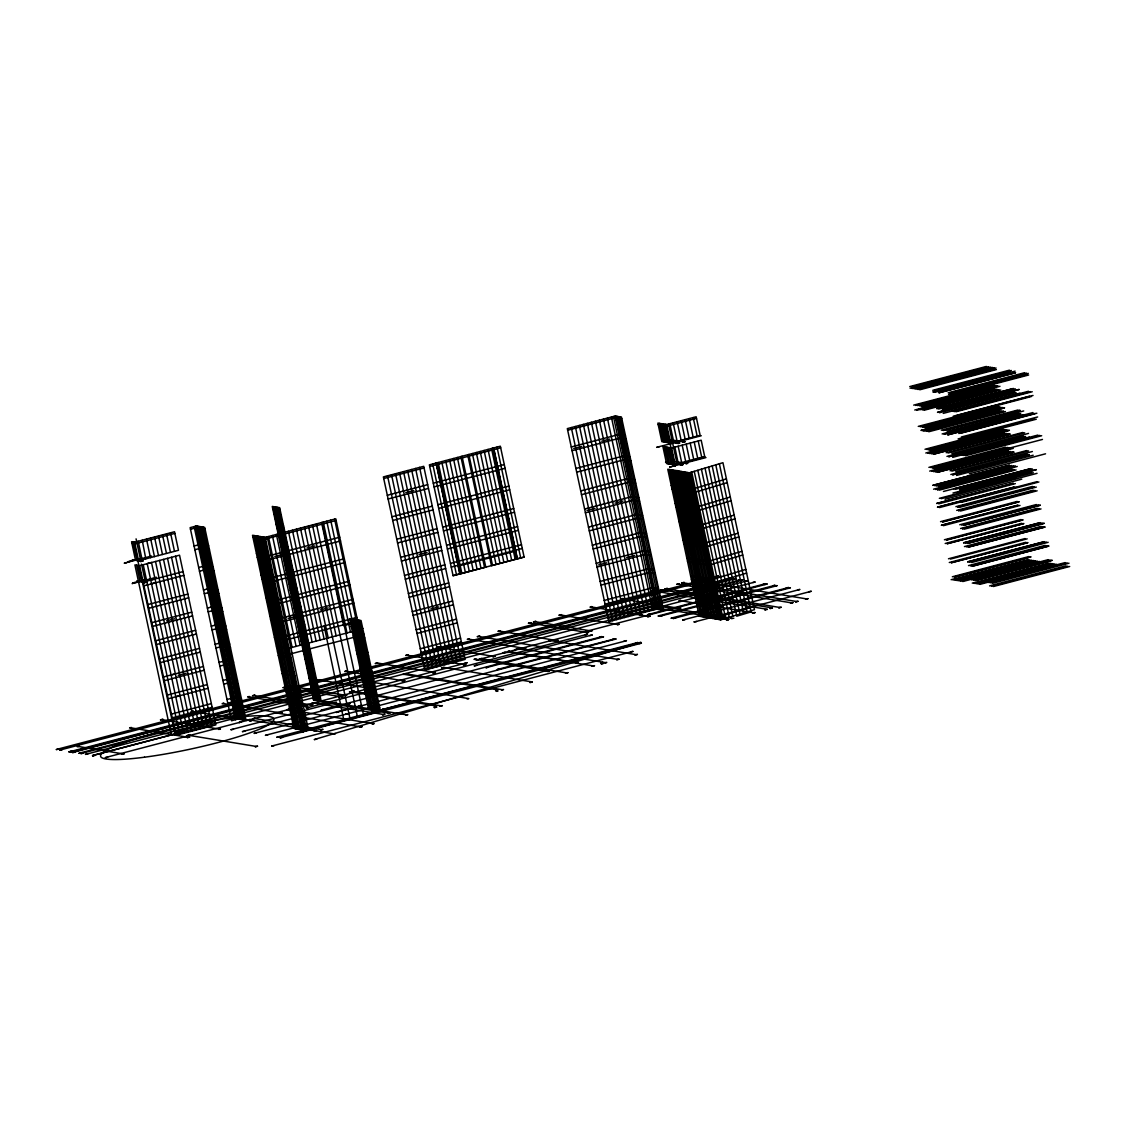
<?xml version="1.0" encoding="UTF-8"?>
<svg xmlns="http://www.w3.org/2000/svg" width="1126" height="1126" viewBox="0 0 1126 1126"><rect width="100%" height="100%" fill="white"/><g stroke="black" fill="none" stroke-linecap="round" stroke-linejoin="round"><path stroke-width="1.5" d="M755.082 612.516L753.97 612.769L755.082 612.614M314.351 739.529L640.99 642.383L639.104 642.707M316.786 739.092L314.464 739.627M638.555 642.819L636.767 643.185M124.381 563.084L151.644 556.033M128.195 561.677L139.737 558.763M130.56 561.283L128.251 561.79M138.723 561.128L141.116 560.621L138.723 561.227M140.567 561.438L142.96 560.931M142.96 561.029L140.623 561.55M132.755 582.958L144.297 580.045M135.12 582.578L132.178 583.648L132.812 583.071M143.284 582.423L146.676 582.086M144.283 582.578L145.564 582.184L143.284 582.522M146.647 582.198L144.339 582.691M56.356 749.494L718.177 575.949M58.721 749.1L56.384 749.592M59.875 750.071L721.696 576.526M62.24 749.691L59.903 750.183M731.436 578.145L68.813 751.999L71.909 751.169M71.881 751.281L69.573 751.774M70.713 752.21L733.336 578.454M70.783 752.323L73.007 751.858M72.627 752.52L735.236 578.764M74.865 751.746L72.5 752.267M74.921 752.168L72.655 752.632M79.045 753.238L740.866 579.693M81.41 752.858L79.073 753.35M80.945 753.561L742.766 580.017M83.31 753.167L81.002 753.674M85.52 754.307L87.912 753.815L85.576 754.42M92.628 755.827L94.866 755.053M94.992 755.447L92.628 755.926M160.511 719.795L162.904 719.289M162.876 719.401L160.539 719.894M105.337 757.587L467.248 662.693L464.911 663.158M107.702 757.207L105.351 757.699M161.975 728.649L164.34 728.156L72.43 752.055M121.96 754.082L124.353 753.575M124.324 753.702L121.988 754.195M191.167 711.745L193.573 711.238L191.237 711.843M187.324 735.461L189.717 734.954M189.618 735.109L187.352 735.574M187.24 737.544L189.632 737.037M254.856 695.249L252.52 695.741L254.884 695.136M189.604 737.15L187.268 737.643M659.034 446.938L656.669 447.332L701.273 435.734M283.147 687.592L285.554 687.085M670.829 443.869L668.591 444.32L670.927 443.714M285.525 687.198L283.147 687.69M676.219 443.25L678.612 442.743M678.584 442.856L676.276 443.363M682.708 442.138L685.101 441.631M239.078 722.47L241.471 721.963L239.106 722.582M685.072 441.744L682.708 442.236M231.069 729.662L336.421 702.117M247.776 720.007L250.169 719.5L247.804 720.105M233.448 729.282L231.069 729.761M313.816 679.541L316.209 679.034L313.844 679.64M242.498 731.562L350.214 703.497M244.877 731.168L242.498 731.661M669.66 466.994L705.96 457.578M279.727 713.265L282.133 712.758M286.609 709.802L289.002 709.296L286.666 709.915M672.039 466.6L669.688 467.093M673.207 466.065L675.614 465.559M282.133 712.857L279.797 713.363M675.586 465.671L673.207 466.164M680.512 465.024L682.905 464.531M256.334 733.04L254.04 733.392L361.643 705.383L359.278 705.777M682.905 464.63L681.216 465.207L681.976 464.939M312.155 703.103L314.562 702.596M307.651 706.157L305.287 706.649L307.679 706.044M317.138 700.485L319.531 699.978L317.194 700.597M310.396 705.214L312.789 704.707M314.534 702.708L312.184 703.201M377.506 663.045L435.438 672.504M312.761 704.82L310.424 705.312M308.608 707.564L306.244 708.057L587.617 634.205L585.253 634.811M267.735 734.94L265.37 735.334L626.422 640.722M257.516 746.257L255.109 746.763L257.516 746.158M405.796 655.388L408.203 654.882M276.799 737.22L637.851 642.51L635.514 643.115M349.482 691.997L353.916 691.054M408.175 654.994L405.796 655.487M279.164 736.84L276.827 737.333M321.346 710.112L601.903 636.669M351.509 691.463L353.916 690.956M323.711 709.718L321.346 710.21M280.219 737.783L641.384 643.185M282.598 737.403L280.247 737.896M371.369 682.497L373.776 681.99M271.718 746.059L632.868 651.461M373.663 682.145L371.397 682.595M274.082 745.665L271.718 746.158M436.466 647.337L438.858 646.831M347.878 704.017L350.214 703.398M438.76 646.986L436.494 647.436M338.462 711.956L336.111 712.448L616.189 638.921L613.825 639.413M428.007 657.781L425.67 658.274L428.035 657.654M320.671 729.859L323.063 729.352L320.727 729.972M345.865 714.151L348.258 713.659M348.159 713.814L345.893 714.264M402.376 681.061L404.769 680.554M404.741 680.667L402.432 681.16M477.34 636.598L479.746 636.091M479.718 636.218L477.41 636.711M370.679 707.677L373.072 707.184M373.072 707.283L370.707 707.79M333.071 734.096L335.478 733.589L333.099 734.208M364.5 714.151L366.907 713.645M365.753 714.363L366.907 713.743M368.146 713.954L365.781 714.461M433.031 673.01L433.89 672.715M500.155 630.841L497.931 631.348L500.183 630.729M435.41 672.616L433.06 673.109M443.841 667.451L532.345 681.962M382.108 709.577L384.515 709.07M384.402 709.225L382.136 709.676M362.023 726.734L359.799 727.241L362.051 726.622M382.587 714.729L384.993 714.236L382.657 714.841M528.446 623.185L530.839 622.678M463.701 664.959L466.094 664.453L463.757 665.058M530.81 622.791L528.502 623.297M533.555 621.848L535.948 621.341L533.611 621.946M390.075 713.011L387.808 713.504L390.103 712.885M479.563 658.921L481.97 658.414M478.395 659.723L476.016 660.202L767.059 584.028M481.858 658.569L479.592 659.02M474.313 665.762L476.706 665.255M476.706 665.353L474.342 665.86M492.921 656.669L495.327 656.162L492.949 656.768M559.101 615.134L561.508 614.627M561.395 614.782L559.129 615.246M502.9 652.798L505.293 652.292L502.9 652.897M515.159 649.575L517.566 649.069M488.135 667.239L485.799 667.76L488.135 667.141M517.538 649.181L515.229 649.688M518.579 648.675L520.986 648.168M520.958 648.294L518.65 648.787M434.467 707.536L436.86 707.029L434.467 707.635M439.999 706.086L442.391 705.58M499.55 669.154L497.171 669.534L614.993 638.822M442.293 705.735L440.027 706.185M549.066 640.68L551.473 640.173L549.094 640.778M555.681 640.807L558.088 640.3M622.805 598.652L620.525 599.145L622.833 598.525M558.06 640.413L555.681 640.905M651.095 590.981L653.488 590.474M586.35 632.756L588.743 632.249L586.379 632.854M653.46 590.601L652.728 590.854L767.341 609.293M476.678 665.255L592.135 634.951M662.187 589.855L772.45 607.956M664.917 588.898L667.324 588.391M592.135 635.05L589.799 635.571M667.296 588.504L664.945 588.997M679.034 583.873L676.642 584.38L679.034 583.775M681.751 582.93L684.144 582.423M684.144 582.522L681.807 583.043M599.511 637.077L601.903 636.57M601.171 637.344L603.564 636.837L488.107 667.141M691.716 580.312L694.109 579.806L691.772 580.425M529.952 682.469L530.712 682.187M532.317 682.075L530.008 682.567M652.292 607.688L654.685 607.181M654.656 607.294L652.348 607.801M657.401 606.351L659.794 605.844L657.457 606.45M648.182 614.402C653.868 612.811 648.21 614.726 650.589 613.895L765.624 583.69L763.287 584.155M650.561 614.022L648.21 614.514M647.661 616.654L650.068 616.147M612.6 639.23L614.993 638.724M650.04 616.26L647.689 616.752M577.976 662.524L575.625 663.017L578.004 662.398M719.303 576.934L721.696 576.428M567.884 672.729L565.519 673.221L567.912 672.616M660.258 615.542L658.048 616.049L775.152 585.267L772.788 585.759M662.201 615.739L659.794 616.246L777.053 585.675M624.029 641.116L626.422 640.624M678.331 608.603L680.723 608.096M680.695 608.209L678.387 608.716M729.029 578.553L731.436 578.046M592.079 666.142L594.486 665.649M730.943 578.863L733.336 578.356M594.458 665.762L592.107 666.254M671.237 618.132L788.496 587.575M732.843 579.172L735.236 578.665M673.601 617.752L671.265 618.244M673.137 618.441L675.53 617.949M603.48 663.397L601.214 663.89L603.508 663.27M675.53 618.047L673.193 618.554M738.459 580.101L740.866 579.594M638.977 643.593L641.384 643.087M740.373 580.425L742.766 579.918M616.696 659.625L619.089 659.132M630.476 651.87L632.868 651.363M619.061 659.245L616.724 659.737M682.666 620.018L799.924 589.461L797.546 589.841M744.948 581.171L747.34 580.664M685.03 619.638L682.722 620.13M747.312 580.791L87.884 753.801M635.008 654.882L637.415 654.375M637.386 654.487L635.036 654.98M752.844 582.48L755.25 581.973L92.473 755.56L181.582 732.196L179.33 732.815M764.681 584.535L767.059 583.93M720.823 619.779L699.26 616.218L667.76 469.246L689.351 472.821L722.948 462.702L754.462 609.673L720.851 619.793L689.351 472.821M774.66 586.083L777.053 585.576M733.842 618.202L731.407 618.667M786.089 587.969L788.496 587.476M788.017 588.391L790.396 587.786L675.501 617.935M752.675 613.023L754.307 612.558M764.948 609.799L765.708 609.518M767.242 609.447L764.976 609.898M770.057 608.462L770.817 608.181M772.352 608.11L770.085 608.561M778.77 607.716L781.177 607.21M781.148 607.322L778.77 607.815M808.947 591.755L811.353 591.249L696.487 621.411M792.859 602.706L790.522 603.198L792.887 602.579M795.603 601.748L797.996 601.242M797.968 601.354L795.66 601.861M805.569 599.131L807.961 598.624M807.863 598.779L805.597 599.229M351.819 691.617L349.482 692.096M138.554 560.762L178.485 550.29L174.516 531.754L134.599 542.225L131.573 541.733L135.542 560.269L138.568 560.762L134.599 542.225M670.674 443.011L666.564 424.544L657.865 423.109L661.835 441.645L670.589 443.067L700.133 435.312L696.164 416.775L666.564 424.544M288.988 648.238L276.532 646.099M675.347 464.855L666.522 463.49L662.89 446.543L671.589 447.979L701.188 440.21L704.82 457.156L675.22 464.925L671.589 447.979M246.087 720.499L204.693 527.376L196.374 526.011L190.139 527.644L231.548 720.767L237.91 719.064L246.453 720.373M656.697 609.11L608.645 621.721M602.692 662.257L600.665 663.298L601.875 663.51M126.675 562.733L124.437 563.197M726.425 478.902L692.814 489.008L671.223 485.447M727.227 482.632L693.616 492.738L672.025 489.177M730.31 497.002L696.698 507.108L675.107 503.547M731.098 500.718L697.501 510.838L675.91 507.263M734.18 515.089L700.583 525.209L678.992 521.634M734.982 518.819L701.371 528.938L679.78 525.363M738.065 533.189L704.454 543.309L682.863 539.734M738.867 536.919L705.256 547.039L683.665 543.464M741.95 551.29L708.338 561.41L686.747 557.834M742.738 555.019L709.141 565.125L687.55 561.564M745.82 569.39L712.209 579.496L690.632 575.935M746.622 573.12L713.011 583.226L691.42 579.665M749.902 588.405L716.291 598.525L694.7 594.95M734.884 595.204L744.314 592.36M750.704 592.135L717.093 602.255L695.502 598.68M735.7 611.263L750.057 606.942M753.758 606.393L720.147 616.513L698.556 612.938M681.751 464.799L682.778 464.602L680.54 465.137M467.037 698.908L468.838 698.627L373.002 682.356M686.381 463.419C684.2 464.559 690.801 462.505 686.381 463.419L670.646 460.815M289.987 686.1C291.873 685.016 285.863 686.973 289.987 686.1L345.527 695.305C349.665 694.517 343.205 696.431 345.612 695.291M69.418 751.661L71.318 751.492M404.135 674.347C411.145 672.433 399.28 674.91 404.135 674.347L497.622 689.844L495.637 690.885C501.225 690.322 495.229 692.054 496.932 691.054M254.603 718.501C256.475 717.431 250.521 719.373 254.603 718.501L321.431 729.592M276.067 712.871C277.939 711.787 271.971 713.743 276.067 712.871L360.419 726.847M249.747 721.062L251.464 720.809L192.884 711.59M318.996 701.597C320.84 700.513 314.914 702.469 318.996 701.597L388.47 713.124M509.022 651.475C510.88 650.392 504.941 652.334 509.022 651.475L576.371 662.637M524.35 648.337C522.183 649.491 528.784 647.422 524.35 648.337L468.754 639.16C464.32 640.004 471.147 638.034 468.754 639.16M590.812 630.912C588.518 632.024 595.218 630.067 590.812 630.912L535.272 621.693M617.766 624.423C615.683 625.549 622.129 623.537 617.766 624.423L560.748 615.007M548.052 671.209C545.758 672.321 552.43 670.392 548.052 671.209L475.454 659.217C471.048 660.117 477.748 658.077 475.454 659.217M605.295 662.609C603.086 663.749 609.701 661.722 605.295 662.609L520.296 648.52M144.916 582.283L136.696 580.932M678.443 443.18C675.91 444.334 682.778 442.377 678.443 443.18L662.567 440.59M130.968 727.846C133.164 726.734 126.872 728.635 130.968 727.846L188 737.263M162.144 719.655L219.176 729.085C223.3 728.283 216.671 730.225 219.26 729.057M223.469 703.553C225.65 702.455 219.429 704.355 223.469 703.553L280.487 712.983M249.015 696.853C251.197 695.741 244.905 697.641 249.015 696.853L306.047 706.269M284.794 687.465L341.811 696.881C345.992 696.093 339.348 698.021 341.896 696.867M346.104 671.363C348.455 670.237 342.051 672.152 346.104 671.363L403.136 680.78M407.429 655.262L464.461 664.678M499.423 631.109L556.441 640.525M530.079 623.058L587.11 632.474M591.403 606.956C593.599 605.844 587.293 607.744 591.403 606.956L648.435 616.372M622.059 598.905L679.091 608.322M693.349 580.186L806.329 598.863M78.524 746.51C80.734 745.412 74.527 747.284 78.524 746.51L122.72 753.815M666.564 588.771L779.544 607.435M653.924 607.561L728.761 619.427L727.213 619.638M659.034 606.21L732.238 618.315M680.245 600.651C682.426 599.553 676.177 601.411 680.245 600.651L753.435 612.741M318.771 700.358L277.39 507.319M351.115 691.857L436.311 705.946L434.017 707.058L435.227 707.255M249.409 719.866L333.845 733.828M504.532 652.672L510.191 652.207L592.853 665.874M372.889 723.624C370.116 724.736 377.224 722.92 372.889 723.624L288.242 709.676M406.458 714.813C403.784 715.953 410.821 714.053 406.458 714.813L313.464 699.64M502.168 689.689C499.48 690.815 506.503 688.943 502.168 689.689L406.092 673.841M663.242 610.081L621.468 417.099L615.162 416.057L567.321 428.612L608.842 621.665M174.854 533.372L134.937 543.844L131.911 543.351M190.491 529.262L196.726 527.63L205.031 528.995M383.713 478.522L424.066 467.937M429.724 466.445L500.69 447.81M567.673 430.231L615.514 417.676L621.819 418.717M137.231 560.466L133.065 541.986M194.08 546.011L200.315 544.365L208.62 545.744M387.302 495.271L427.655 484.673M433.313 483.195L504.279 464.559M571.262 446.98L619.103 434.411L625.409 435.452M405.768 492.653L413.791 490.556M573.725 448.556L581.762 446.445M601.72 441.209L609.743 439.098M194.882 549.727L201.118 548.095L209.422 549.474M388.104 499.001L428.457 488.402M434.101 486.925L505.081 468.289M572.05 450.696L619.891 438.141L626.211 439.182M696.501 418.393L666.916 426.163L658.203 424.727M171.293 734.574L134.909 564.886L139.624 565.674L179.541 555.188L215.911 724.862L175.839 735.348M265.215 537.384L335.773 518.819L377.182 711.97L306.624 730.507L293.914 728.395L252.506 535.286L265.215 537.384L306.751 730.436L294.111 728.353M336.125 520.479L265.567 539.002L252.857 536.905M134.487 583.029L156.458 577.258M141.806 581.748L138.09 565.421M143.143 582.1L183.059 571.614M198.683 567.518L204.932 565.871L213.236 567.251M391.918 516.778L432.271 506.179M437.915 504.701L508.882 486.066M575.865 468.472L623.705 455.917L630.025 456.959M155.05 579.017L150.659 580.045M151.531 583.789L155.824 582.663M143.945 585.83L183.862 575.344M199.485 571.234L205.72 569.601L214.039 570.981M392.721 520.508L433.06 509.909M438.718 508.431L509.684 489.796M576.667 472.202L624.508 459.647L630.813 460.689M909.738 386.584L986.39 366.457M911.638 386.894L988.29 366.766M339.714 537.215L269.156 555.737L256.446 553.64M910.09 388.231L990.345 367.048M992.245 367.358L911.976 388.47L988.642 368.427M274.8 556.497L282.837 554.386M306.905 548.066L314.942 545.955M914.045 388.836L994.159 367.681M915.945 389.146L996.06 367.991M340.545 540.944L269.959 559.467L257.249 557.37M917.845 389.371L994.497 369.244L917.859 389.455M919.759 389.779L996.397 369.567M932.778 390.314L1009.431 370.187M934.693 390.623L1011.345 370.496M933.116 391.876L1009.769 371.749L933.144 391.975M935.044 392.284L1015.145 371.13M667.042 463.391L675.333 464.855M668.211 463.687L664.382 446.797M1015.483 372.706L938.831 392.819L1015.511 372.79M671.195 464.179L667.366 447.289M674.192 464.672L670.35 447.782M675.107 464.362L704.693 456.593M948.205 392.777L1024.491 372.748M674.699 464.756L665.804 424.375M950.119 393.087L1026.391 373.072M147.956 604.563L187.873 594.092M203.51 589.982L209.746 588.349L218.05 589.714M396.732 539.241L437.085 528.657M442.729 527.165L513.709 508.53M580.678 490.95L628.533 478.381L634.839 479.437M948.556 394.396L1028.305 373.382M950.457 394.705L1026.743 374.676M913.707 405.121L1028.643 375M915.607 405.43L992.259 385.303M917.634 405.571L994.272 385.359M148.759 608.293L188.675 597.807M204.299 593.712L210.548 592.065L218.852 593.444M397.534 542.971L437.887 532.387M443.531 530.895L514.498 512.26M581.48 494.68L629.321 482.111L635.641 483.153M919.534 405.881L996.172 385.669M921.434 406.12L998.086 385.993L921.448 406.204M923.348 406.514L999.987 386.302M344.317 558.721L273.773 577.244L261.063 575.147M914.762 410.019L991.415 389.892M918.436 409.301L995.06 389.089M916.663 410.328L996.974 389.399M920.336 409.611L996.989 389.483M922.25 409.934L998.875 389.723M924.15 410.244L1000.789 390.032M345.147 562.451L274.561 580.974L261.851 578.877M1013.358 388.498L936.705 408.625L1013.386 388.583M938.634 409.02L1015.272 388.808M1014.16 392.228L937.508 412.355L1014.174 392.312M939.436 412.749L1016.06 392.538M943.236 413.383L1019.875 393.171M952.188 411.314L1028.46 391.285M954.088 411.623L1030.374 391.595M151.841 622.664L191.758 612.178M207.381 608.082L213.616 606.435L221.935 607.815M400.617 557.342L440.97 546.757M446.614 545.265L517.58 526.63M584.563 509.051L632.404 496.482L638.709 497.523M955.96 411.764L1032.232 391.735M166.535 620.876L174.572 618.765M419.041 554.583L427.064 552.472M586.998 510.486L595.035 508.375M614.993 503.139L623.016 501.028M152.643 626.394L192.56 615.908M208.183 611.812L214.419 610.165L222.737 611.545M401.419 561.072L441.758 550.473M447.416 548.995L518.382 530.36M585.365 512.78L633.206 500.211L639.512 501.253M953.229 416.212L1029.516 396.183M956.748 415.494L1033.035 395.465M955.144 416.536L1031.416 396.507M918.267 426.402L994.92 406.275M920.195 426.796L996.834 406.585M998.875 406.866L922.222 426.993L998.903 406.95M924.15 427.387L1000.789 407.176M926.051 427.711L1002.689 407.499M927.937 427.936L1004.603 407.809L927.951 428.021M997.636 410.314L920.969 430.442L997.65 410.399M349.144 581.199L278.586 599.722L265.877 597.625M923.024 430.723L999.677 410.596L923.038 430.808M924.953 431.117L1001.591 410.906M1003.491 411.229L926.839 431.357L1003.505 411.314M928.753 431.751L1005.405 411.539M349.933 584.929L279.389 603.452L266.679 601.34M941.336 430.216L1017.974 410.005M1019.875 410.314L943.222 430.442L1019.903 410.399M947.05 431.159L1023.689 410.948M942.138 433.946L1018.777 413.735M155.712 640.764L195.642 630.279M211.266 626.183L217.501 624.536L225.819 625.915M404.487 575.442L444.84 564.844M450.499 563.366L521.465 544.731M588.448 527.151L636.289 514.582L642.594 515.624M1020.677 414.044L944.024 434.172L1020.691 414.129M947.839 434.805L1024.491 414.678M947.853 434.889L1033.021 412.566M958.775 433.482L1035.047 413.453M156.514 644.494L196.431 634.008M212.068 629.898L218.303 628.266L226.607 629.645M405.29 579.172L445.643 568.574M451.287 567.096L522.267 548.461M589.25 530.867L637.091 518.312L643.396 519.353M960.562 433.271L1036.849 413.242M961.365 437.001L1037.651 416.972M958.099 438.915L1034.386 418.9M960.014 439.239L1036.286 419.21M353.015 599.299L282.457 617.822L269.747 615.711M925.009 449.274L1001.647 429.062M927.064 449.555L1003.688 429.344M928.95 449.781L1005.602 429.653M928.964 449.865L1005.617 429.738M288.087 618.413L296.11 616.302M320.178 609.982L328.215 607.885M437.029 462.786L460.815 573.739L485.503 567.166M467.684 454.735L491.471 565.688L516.37 559.059L492.667 448.176M493.667 447.909L517.453 558.862L524.012 557.06M930.878 450.175L1007.503 429.963M453.131 575.696L524.111 557.06L500.338 446.206L429.372 464.841L453.074 575.682L459.436 573.964M932.75 450.414L1009.417 430.273L932.778 450.499M353.817 603.015L283.259 621.552L270.55 619.441M925.811 453.004L1002.45 432.792M1004.491 433.06L927.838 453.187L1004.519 433.158M929.766 453.595L1006.405 433.383M931.666 453.905L1008.305 433.693M933.553 454.13L1010.205 434.003L933.581 454.228M159.596 658.865L199.513 648.379M215.15 644.269L221.386 642.636L229.69 644.016M408.372 593.543L448.725 582.944M592.318 545.237L640.173 532.682L646.479 533.724M946.15 452.68L1022.788 432.468M948.064 453.004L1024.688 432.792M951.864 453.637L1028.502 433.411M160.399 662.595L200.315 652.109M215.939 647.999L222.188 646.366L230.492 647.746M409.174 597.273L449.527 586.674M593.12 548.967L640.961 536.412L647.281 537.454M946.952 456.41L1023.59 436.198M948.838 456.649L1025.49 436.522M948.866 456.734L1025.519 436.606M952.666 457.353L1029.305 437.141M961.576 455.115L1037.848 435.086M963.476 455.425L1039.762 435.396M965.39 455.749L1041.663 435.72M356.9 617.386L286.342 635.923L273.632 633.811M928.894 467.374L1005.532 447.163M930.935 467.642L1007.573 447.43M932.835 467.881L1009.487 447.754L932.849 467.966M966.178 459.464L1042.465 439.436M934.749 468.275L1011.387 448.064M936.649 468.599L1013.287 448.373M357.73 621.116L287.172 639.638L274.434 637.541M929.696 471.104L1006.32 450.879M357.871 621.904L343.669 625.634L321.572 522.548M1008.375 451.16L931.723 471.287L1008.389 451.245M933.651 471.695L1010.275 451.47M935.551 472.005L1012.19 451.793M937.437 472.23L1014.09 452.103L937.451 472.315M163.481 676.951L203.398 666.479M219.021 662.37L225.256 660.737L233.575 662.102M412.257 611.643L452.61 601.045M596.203 563.338L644.044 550.783L650.349 551.824M171.096 675.009L175.389 673.883M950.034 470.781L1026.673 450.569M951.934 471.104L1028.573 450.893M178.218 675.318L186.24 673.207M430.709 609.025L438.746 606.914M598.68 564.914L606.703 562.803M626.661 557.567L634.698 555.456M955.749 471.724L1032.387 451.512M164.283 680.681L204.2 670.209M219.823 666.099L226.059 664.467L234.377 665.832M413.059 615.373L453.398 604.775M597.005 567.068L644.846 554.513L651.152 555.554M288.988 648.238L359.18 629.744M950.837 474.51L1027.475 454.299M952.723 474.736L1029.375 454.608L952.737 474.82M956.551 475.454L1033.189 455.242M969.261 473.835L1045.547 453.806M360.813 635.486L290.255 654.009L277.517 651.912M1009.403 465.249L932.75 485.376L1009.431 465.348M934.819 485.742L1011.458 465.531M936.733 486.066L1013.358 465.84M940.52 486.601L1017.257 466.46M933.567 489.191L1010.205 468.979M935.622 489.472L1012.26 469.26M937.508 489.697L1014.16 469.57L937.522 489.782M939.436 490.106L1016.074 469.894M167.352 695.052L207.283 684.58M222.906 680.47L229.141 678.837L237.459 680.203M416.127 629.744L456.48 619.145M600.088 581.438L647.929 568.883L654.234 569.925M943.447 491.471L1030.543 468.669M953.919 488.881L1030.572 468.754M955.819 489.191L1032.458 468.979M1036.272 469.612L959.605 489.74L1036.286 469.697M175.755 696.741L180.047 695.615M168.154 698.782L208.071 688.296M223.708 684.2L229.943 682.567L238.248 683.932M416.93 633.459L457.283 622.875M600.89 585.168L648.731 572.599L655.036 573.641M952.962 493.047L1031.346 472.399M956.621 492.921L1033.26 472.709M939.365 498.339L1016.018 478.212M941.266 498.663L1037.06 473.342M945.122 499.282L1021.775 479.155M1013.287 483.35L936.635 503.477L1013.301 483.434M938.704 503.843L1015.342 483.631M1014.09 487.079L937.437 507.207L1014.104 487.164M960.365 501.802L1037.018 481.675M939.492 507.573L1016.145 487.361M962.266 502.112L1038.918 481.984M955.89 506.672L1032.528 486.446M957.776 506.897L1034.428 486.77L957.79 506.981M171.433 714.081L211.35 703.595M226.988 699.499L233.223 697.853L241.527 699.232M420.209 648.759L460.562 638.16M604.155 600.454L652.01 587.899L658.316 588.94M959.704 507.291L1036.328 487.079M956.692 510.388L1033.33 490.176M958.578 510.627L1035.23 490.5L958.592 510.711M172.236 717.811L212.152 707.325M227.776 703.215L234.025 701.582L242.329 702.962M421.011 652.489L461.364 641.89M604.958 604.183L652.798 591.629L659.118 592.67M960.492 511.021L1037.13 490.809M940.534 521.662L1017.172 501.45M942.561 521.859L1019.227 501.732L942.575 521.943M1017.96 505.18L941.308 525.307L1017.988 505.264M943.377 525.673L1020.015 505.461M959.774 524.758L1036.399 504.547M961.674 525.082L1038.313 504.87M175.29 732.069L215.207 721.583M230.844 717.487L237.079 715.84L245.384 717.22M424.066 666.747L464.419 656.148M608.012 618.455L655.867 605.887L662.172 606.928M182.905 730.112L187.197 728.986M1040.213 505.18L963.56 525.307L1040.227 505.264M960.562 528.488L1037.201 508.276M962.448 528.713L1039.115 508.6L962.477 528.812M196.797 526.081L238.36 719.134M424.699 670.012L465.122 659.428L423.728 466.319L383.375 476.917L424.896 669.956M615.542 416.071L657.12 609.18M314.393 699.626L313.31 699.71L314.421 699.612M964.377 529.121L1041.015 508.91M240.317 719.458L198.725 526.391M315.435 700.062L321.29 700.752L320.558 700.907M660.695 609.659L618.934 416.676M241.809 719.711L200.217 526.644M243.3 719.95L201.709 526.884M662.454 609.954L620.525 416.944M244.806 720.204L203.201 527.137M944.418 539.762L1021.043 519.55M946.445 539.959L1023.098 519.832L946.459 540.044M945.207 543.492L1021.845 523.28M947.233 543.675L1023.9 523.548L947.262 543.759M963.631 542.774L1040.283 522.647L963.645 542.859M965.559 543.182L1042.183 522.957M1044.098 523.28L967.445 543.408L1044.112 523.365M964.447 546.589L1041.086 526.377M700.949 616.415L669.252 469.5M966.347 546.898L1042.986 526.687M1044.9 527.01L968.233 547.137L1044.914 527.095M703.933 616.907L672.236 469.992M711.505 618.16L679.794 471.245M368.526 708.831L349.595 618.638L361.038 620.539L380.363 710.661M371.144 708.254L368.568 707.719M370.144 709L351.045 618.934M714.489 618.653L682.792 471.738M371.58 709.239L352.48 619.173M373.03 709.479L353.93 619.413M298.587 729.085L256.981 536.032M717.473 619.145L685.776 472.23M948.486 558.778L1025.124 538.566M950.541 559.059L1027.179 538.847M301.571 729.578L259.979 536.525M375.915 709.957L356.815 619.891M720.471 619.638L688.76 472.723M377.351 710.196L358.265 620.116M364.528 714.264L639.244 642.862M753.787 613.008L754.476 612.84L752.745 613.121M949.288 562.507L1025.927 542.296M951.315 562.704L1027.982 542.577L951.329 562.789M967.713 561.79L1044.365 541.676L967.727 561.888M969.627 562.198L1046.265 541.986M971.541 562.507L1048.165 542.296M968.529 565.604L1045.167 545.392M970.429 565.928L1047.067 545.716M972.315 566.153L1048.968 546.026L972.343 566.237M952.343 576.779L1028.981 556.554M954.369 576.962L1031.036 556.835L954.398 577.047M951.132 579.693L1027.785 559.566M953.046 580.003L1029.699 559.889M955.087 580.284L1031.74 560.157M957.001 580.594L1033.654 560.481M958.902 580.917L1035.554 560.79M960.802 581.227L1037.454 561.1M962.758 581.537L1039.411 561.41M971.583 579.876L1048.222 559.664M973.483 580.186L1050.122 559.974M972.273 583.113L1048.925 562.986M974.187 583.423L1050.84 563.296M976.087 583.732L1052.74 563.605M977.987 584.056L1054.64 563.929M979.902 584.366L1056.554 564.239M988.909 582.606L1065.182 562.592M990.81 582.93L1067.096 562.901M992.724 583.24L1068.996 563.211M989.613 585.886L1065.886 565.871M991.513 586.21L1067.8 566.181M993.413 586.519L1069.7 566.491M678.19 584.169L791.254 602.818M683.299 582.818L796.363 601.467M478.888 636.5L617.456 659.357M438.014 647.225L493.681 656.388M661.455 590.108L659.963 590.348L662.215 589.728M376.774 663.313L375.169 663.538L377.534 662.933M254.04 695.53L311.156 704.932M443.109 667.704L441.491 667.943L443.869 667.338M550.614 640.567L635.768 654.6M516.707 649.463L522.464 648.998M188.872 735.348L255.869 746.397M652.644 590.869L651.124 591.094M715.84 576.47L718.177 575.85M747.157 611.84L715.784 464.869M743.568 612.924L712.195 465.953M739.979 614.008L708.606 467.023M732.801 616.161L701.414 469.19M729.24 617.231L697.824 470.274M725.623 618.329L694.235 471.344M723.061 619.089L691.744 472.104M722.062 619.399L690.66 472.427M667.69 439.253L683.468 441.856M678.387 464.067L674.854 447.135M665.536 462.153L681.666 464.827M672.743 487.713L673.587 487.854M678.654 488.684L679.499 488.825M683.271 489.458L684.115 489.585M690.759 490.683L691.589 490.823M676.627 505.785L677.458 505.926M682.525 506.77L683.369 506.911M687.156 507.53L687.986 507.671M694.629 508.769L695.474 508.91M680.343 523.14L681.174 523.266M686.255 524.111L687.085 524.252M690.871 524.871L691.702 525.012M698.345 526.109L699.19 526.25M684.298 541.578L685.129 541.719M690.196 542.549L691.04 542.69M694.826 543.309L695.657 543.45M702.3 544.548L703.145 544.688M695.713 559.355L697.304 559.622M688.211 559.819L689.042 559.96M694.109 560.804L694.953 560.931M698.739 561.564L699.57 561.705M706.213 562.803L707.058 562.93M696.487 563L698.092 563.267M272.619 508.079L280.022 509.304M692.068 577.863L692.912 578.004M697.979 578.834L698.824 578.975M702.596 579.609L703.44 579.735M710.084 580.833L710.914 580.974M520.691 557.933L497.016 447.078M515.201 559.369L491.527 448.514M511.683 560.298L488.008 449.443M507.77 561.311L484.096 450.47M503.857 562.338L480.183 451.498M276.208 524.829L283.611 526.053M500.014 563.38L476.284 452.525M280.867 527.644L283.851 528.136M695.938 597.287L704.13 598.638M706.621 599.06L716.474 600.679M496.045 564.393L472.371 453.553M276.996 528.558L284.414 529.783M492.512 565.322L468.838 454.468M484.546 567.42L460.872 456.565M481.013 568.349L457.339 457.494M477.114 569.362L453.44 458.521M473.201 570.389L449.527 459.549M469.289 571.417L445.615 460.576M465.376 572.444L441.702 461.604M461.857 573.373L438.183 462.519M456.48 574.809L432.708 463.954M280.81 546.335L288.228 547.56M663.087 610.151L656.557 609.166L615.162 416.057M654.741 609.63L613.445 416.507M652.686 610.151L611.39 417.042M281.613 550.065L289.016 551.29M648.689 611.207L607.378 418.098M644.776 612.262L603.367 419.154M640.666 613.304L599.37 420.195M632.657 615.415L591.347 422.306M628.646 616.471L587.35 423.362M624.649 617.512L583.338 424.403M620.637 618.568L579.327 425.459M616.626 619.624L575.33 426.515M612.628 620.679L571.318 427.57M285.638 568.799L293.041 570.023M286.173 568.94L287.777 569.193M286.426 572.529L293.844 573.753M145.803 558.792L142.214 540.227M142.115 559.805L138.202 541.282M132.319 559.678L141.327 561.156M289.509 586.899L296.912 588.124M294.139 589.56L297.137 590.052M290.311 590.629L297.714 591.854M293.393 605L300.797 606.224M145.296 581.48L141.496 564.084M294.196 608.73L301.599 609.954M362.713 628.35L351.059 626.506L362.516 628.392M358.321 630.011L334.605 519.17M354.409 631.039L330.692 520.198M297.278 623.1L304.682 624.325M350.496 632.066L326.779 521.225M352.508 632.221L363.951 634.121M347.019 632.995L323.261 522.14M298.066 626.83L305.484 628.055M353.297 635.951L364.74 637.851M481.21 658.794L566.279 672.855M460.914 660.512L419.576 467.403M324.105 638.991L300.431 528.136M456.875 661.567L415.564 468.458M320.136 640.032L296.419 529.192M316.125 641.088L292.408 530.247M448.866 663.664L407.556 470.569M312.127 642.144L288.411 531.303M444.854 664.72L403.544 471.611M301.149 641.201L308.552 642.425M356.379 650.321L367.822 652.221M308.172 643.199L284.399 532.345M440.843 665.776L399.533 472.667M305.808 644.002L308.805 644.494M304.062 644.255L280.402 533.4M436.944 666.831L395.536 473.722M301.951 644.916L309.354 646.141M357.181 654.051L368.624 655.937M300.107 645.297L276.391 534.456M432.834 667.873L391.524 474.778M296.096 646.352L272.379 535.512M428.823 668.928L387.527 475.819M292.113 647.422L268.382 536.553M305.033 659.287L312.437 660.512M360.264 668.422L371.707 670.308M305.568 659.428L307.173 659.695M278.305 655.642L291.029 657.739M306.356 663.073L307.961 663.327M305.836 663.017L313.239 664.241M361.066 672.152L372.509 674.038M281.387 670.012L294.097 672.109M282.19 673.742L294.899 675.839M309.115 678.316L375.788 689.337M309.903 682.046L317.321 683.271M365.134 691.167L376.591 693.067M353.156 691.322L440.759 705.805M285.272 688.113L297.982 690.21M286.074 691.843L298.784 693.94M312.972 696.304L320.375 697.529M368.202 705.425L379.645 707.325M313.802 702.962L383.361 714.461M363.614 715.503L322.078 522.408M357.477 717.079L316.434 523.9M289.354 707.128L302.064 709.225M350.087 719.021L308.44 526.039M290.156 710.858L302.866 712.955M343.937 720.626L324.119 626M293.21 725.116L305.92 727.227M308.44 729.986L267.2 536.863M236.671 719.387L195.431 526.264M235.447 719.711L194.136 526.602M207.817 726.96L171.532 557.286M203.806 728.015L167.535 558.341M199.809 729.057L163.523 559.397M195.797 730.112L159.512 560.438M191.786 731.168L155.515 561.494M187.831 732.21L151.489 562.451L147.196 563.577L183.608 733.35M179.611 734.391L143.227 564.717M336.125 635.838L312.451 524.983M719.373 463.785L751.126 611.882L736.756 616.203L705.017 468.106M693.194 417.563L697.107 435.875M698.204 440.998L701.85 457.944M689.182 418.605L693.109 436.93M694.207 442.039L697.838 458.986M685.171 419.66L689.098 437.972M690.196 443.095L693.827 460.041M681.174 420.716L685.101 439.027M686.198 444.151L689.83 461.097M688.338 472.653L719.838 619.624M677.162 421.771L681.089 440.083M682.187 445.206L685.818 462.153M687.268 472.484L718.782 619.455M684.284 471.977L715.784 618.948M673.151 422.813L677.078 441.139M678.176 446.248L681.807 463.194M681.3 471.484L712.8 618.455M669.829 423.686L673.756 442.011M668.548 423.981L677.092 463.842M709.816 617.963L678.26 470.795L676.67 470.527L708.226 617.71M665.325 424.347L669.252 442.659M675.22 470.485L706.734 617.456M663.833 424.094L667.76 442.405M668.858 447.529L672.489 464.475M673.728 470.246L705.228 617.217M662.341 423.855L666.268 442.166M660.849 423.601L664.776 441.913M665.874 447.036L669.506 463.982M670.744 469.739L702.244 616.71M659.357 423.362L663.284 441.673M617.442 416.423L658.837 609.546M615.95 416.184L657.345 609.293M595.358 421.251L636.753 614.374M493.441 448.007L517.214 558.876M493.23 448.021L515.342 551.107L458.549 566.026L436.452 462.927M492.935 448.148L516.707 559.003M462.012 456.227L485.799 567.18M436.775 462.899L460.548 573.753M436.269 463.025L460.027 573.88M436.029 463.039L459.816 573.993M411.553 469.514L452.962 662.623M359.701 620.356L378.998 710.379M355.38 619.652L374.676 709.661M304.428 527.095L328.201 637.949M321.079 700.808L279.67 507.699L272.267 506.475L313.661 699.584M278.882 507.559L320.277 700.682M275.898 507.066L317.293 700.189M274.392 506.827L315.801 699.936M272.802 506.559L314.21 699.668M264.455 537.257L305.85 730.38M262.963 537.018L304.358 730.127M261.471 536.764L302.866 729.873M258.487 536.272L299.882 729.381M255.489 535.779L296.898 728.888M278.769 646.549L296.405 728.818M253.997 535.526L295.406 728.649M197.219 526.152L238.628 719.261M196.374 526.011L237.783 719.12M170.519 532.795L174.488 551.332M175.543 556.23L211.913 725.918M166.507 533.851L170.49 552.387M162.51 534.906L166.479 553.443M158.499 535.962L162.468 554.485M154.487 537.003L158.47 555.54M150.49 538.059L154.459 556.596M146.479 539.115L150.462 557.651M136.077 538.861L140.905 561.381M139.624 565.674L175.994 735.348M133.853 542.07L175.262 735.222M136.584 565.168L140.103 581.551M694.123 621.89L696.487 621.51L694.151 621.876M726.383 619.905L728.761 619.525L726.509 619.849M300.881 732.35L303.246 731.97L300.881 732.35M371.749 689.084L374.113 688.605L371.777 689.07M314.168 730.957L316.533 730.464L314.196 730.929M639.779 615.331L642.158 614.838L639.779 615.331M723.638 618.638L720.936 619.061L723.638 618.638M1019.072 389.441L942.42 409.568L1019.1 389.526M1015.272 466.164L938.62 486.291L1015.286 466.248M1052.022 560.284L975.369 580.411L1052.05 560.382M144.48 757.207A88.588 11.865 -12.1 0 0 273.914 719.331A88.588 11.865 -12.1 0 0 143.396 736.418A88.588 11.865 -12.1 0 0 144.48 757.207"/></g></svg>
